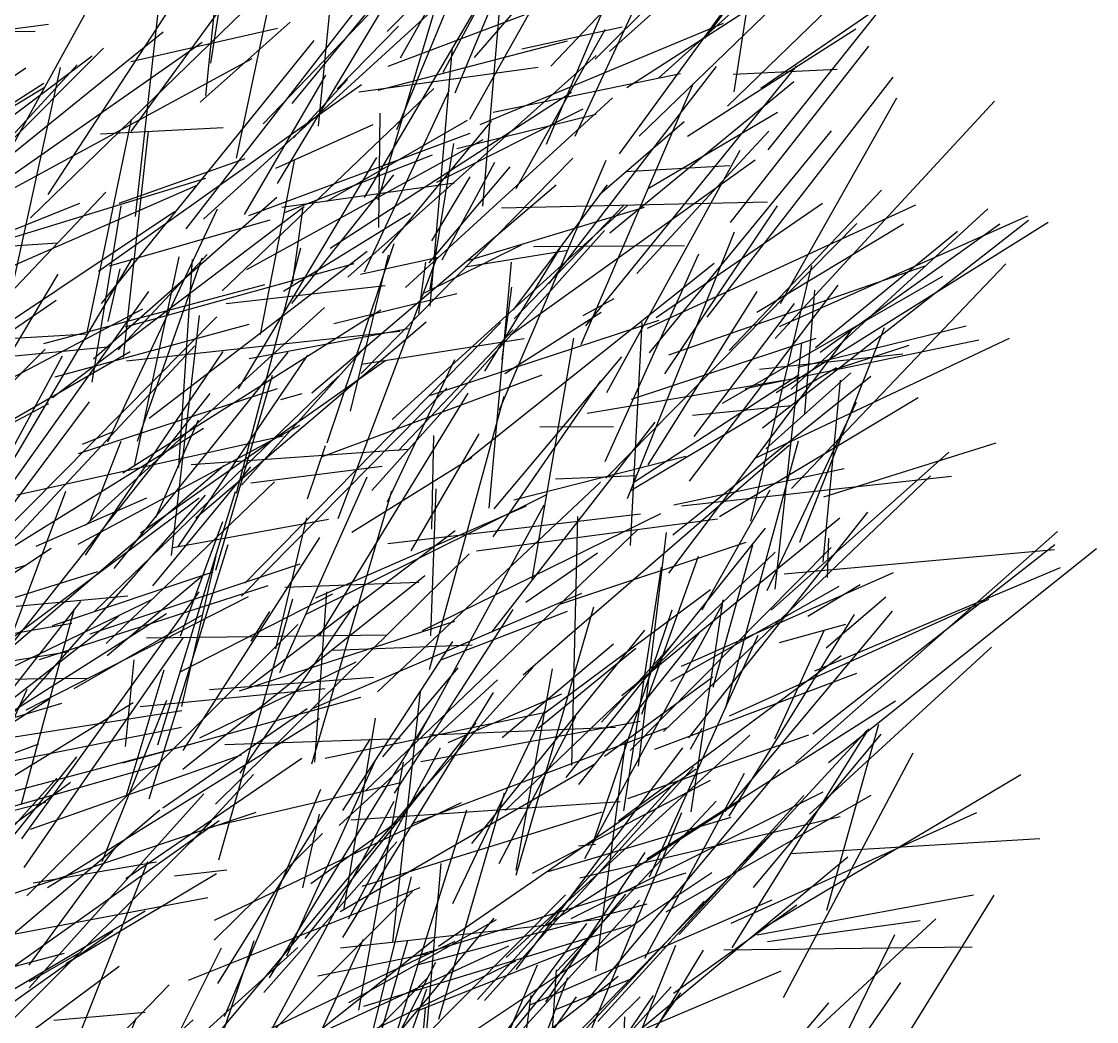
# Model space of a CAD drawing. Header units: metres. Extents: x 0 to 1019, y 0 to 619.
# Drawn here: x 940.7 to 1019.3, y 225.2 to 298.4 of the extents above; entities that cross this region are included whole.
import ezdxf

# ---------------------------------------------------------------- set-up
doc = ezdxf.new("R2010")
doc.units = ezdxf.units.M

msp = doc.modelspace()

# ---------------------------------------------------------------- linework, layer by layer
at = {"color": 87}
for p, q in [((967.418, 297.653), (986.777, 317.19)), ((936.92, 286.66), (946.688, 296.419)), ((963.012, 285.236), (973.284, 291.156)), ((975.758, 284.75), (995.219, 285.186))]:
    msp.add_line(p, q, dxfattribs=at)
at = {"color": 161}
for p, q in [((968.374, 295.731), (979.262, 315.098)), ((965.348, 293.246), (978.447, 295.04)), ((959.268, 287.659), (966.393, 290.838)), ((991.691, 262.171), (1006.224, 270.879))]:
    msp.add_line(p, q, dxfattribs=at)
at = {"color": 126}
for p, q in [((973.799, 295.746), (990.741, 315.449)), ((946.992, 267.631), (955.008, 284.683)), ((947.75, 274.37), (954.261, 281.331)), ((959.28, 252.503), (961.532, 262.08)), ((964.636, 217.587), (969.182, 235.816))]:
    msp.add_line(p, q, dxfattribs=at)
at = {"color": 80}
for p, q in [((979.38, 295.106), (997.93, 314.713)), ((986.59, 274.147), (999.896, 290.381)), ((924.568, 265.143), (943.211, 277.999))]:
    msp.add_line(p, q, dxfattribs=at)
at = {"color": 214}
for p, q in [((990.652, 297.157), (1002.26, 312.88)), ((997.42, 273.097), (1009.73, 276.127)), ((994.306, 266.454), (1012.891, 275.218))]:
    msp.add_line(p, q, dxfattribs=at)
at = {"color": 48}
for p, q in [((960.462, 292.387), (976.847, 312.295)), ((992.692, 294.522), (1000.295, 294.9)), ((973.31, 280.912), (986.221, 284.803)), ((944.818, 260.147), (961.03, 268.86)), ((946.975, 214.024), (955.298, 230.626))]:
    msp.add_line(p, q, dxfattribs=at)
at = {"color": 100}
msp.add_line((982.615, 295.628), (999.073, 312.069), dxfattribs=at)
at = {"color": 155}
msp.add_line((972.389, 293.163), (978.98, 309.025), dxfattribs=at)
at = {"color": 160}
msp.add_line((992.279, 292.196), (1009.446, 308.824), dxfattribs=at)
at = {"color": 190}
for p, q in [((973.449, 291.235), (983.288, 308.78)), ((996.151, 277.747), (1004.669, 292.803)), ((976.701, 276.623), (984.723, 284.965)), ((937.459, 243.791), (952.381, 246.761)), ((956.785, 214.614), (970.304, 228.395))]:
    msp.add_line(p, q, dxfattribs=at)
at = {"color": 97}
for p, q in [((956.409, 288.375), (960.492, 307.803)), ((976.831, 286.165), (983.353, 297.805)), ((991.912, 270.471), (1008.014, 279.758)), ((969.17, 259.668), (974.138, 268.23)), ((942.006, 251.729), (958.705, 257.119))]:
    msp.add_line(p, q, dxfattribs=at)
at = {"color": 104}
for p, q in [((971.496, 294.685), (978.549, 307.714)), ((957.163, 280.254), (974.416, 289.754))]:
    msp.add_line(p, q, dxfattribs=at)
at = {"color": 245}
for p, q in [((987.236, 294.233), (1002.044, 307.573)), ((946.526, 277.752), (962.066, 296.989)), ((987.059, 276.729), (999.216, 285.095)), ((977.54, 255.906), (982.772, 259.514)), ((956.611, 249.431), (972.354, 254.516))]:
    msp.add_line(p, q, dxfattribs=at)
at = {"color": 231}
msp.add_line((958.357, 290.908), (973.429, 306.587), dxfattribs=at)
at = {"color": 187}
for p, q in [((954.153, 292.974), (955.39, 304.987)), ((945.711, 261.865), (947.979, 267.688)), ((980.85, 232.776), (999.273, 242.045))]:
    msp.add_line(p, q, dxfattribs=at)
at = {"color": 206}
msp.add_line((959.406, 286.538), (970.556, 305.093), dxfattribs=at)
at = {"color": 143}
for p, q in [((965.763, 285.513), (977.306, 305.111)), ((969.703, 229.401), (986.413, 233.853))]:
    msp.add_line(p, q, dxfattribs=at)
at = {"color": 70}
msp.add_line((995.248, 288.989), (1008.415, 305.538), dxfattribs=at)
at = {"color": 78}
msp.add_line((983.667, 296.186), (992.718, 304.354), dxfattribs=at)
at = {"color": 243}
msp.add_line((962.385, 290.735), (963.706, 303.911), dxfattribs=at)
at = {"color": 215}
for p, q in [((968.104, 290.493), (973.596, 303.735)), ((969.99, 253.848), (987.422, 262.392)), ((972.212, 233.874), (978.916, 247.933))]:
    msp.add_line(p, q, dxfattribs=at)
at = {"color": 60}
msp.add_line((984.401, 288.706), (995.273, 303.665), dxfattribs=at)
at = {"color": 98}
for p, q in [((939.055, 287.567), (947.607, 303.082)), ((997.62, 217.525), (1004.516, 231.608))]:
    msp.add_line(p, q, dxfattribs=at)
at = {"color": 20}
for p, q in [((948.689, 290.342), (957.871, 302.923)), ((974.544, 272.814), (980.045, 281.8))]:
    msp.add_line(p, q, dxfattribs=at)
at = {"color": 17}
for p, q in [((949.024, 284.115), (951.081, 302.794)), ((938.493, 260.136), (954.965, 276.791)), ((970.514, 250.991), (975.951, 270.967)), ((969.616, 245.963), (978.877, 263.03))]:
    msp.add_line(p, q, dxfattribs=at)
at = {"color": 43}
for p, q in [((952.717, 283.216), (968.077, 303.016)), ((961.947, 248.126), (981.629, 256.557)), ((948.328, 241.697), (951.12, 250.962)), ((969.867, 244.248), (985.894, 247.212))]:
    msp.add_line(p, q, dxfattribs=at)
at = {"color": 254}
for p, q in [((954.518, 295.343), (955.611, 302.179)), ((982.673, 228.952), (984.844, 245.804)), ((941.239, 227.712), (954.001, 241.887))]:
    msp.add_line(p, q, dxfattribs=at)
at = {"color": 21}
for p, q in [((966.761, 285.341), (971.762, 302.203)), ((941.336, 284.014), (956.861, 299.08)), ((964.574, 232.752), (971.302, 245.265)), ((935.661, 221.012), (954.571, 239.885))]:
    msp.add_line(p, q, dxfattribs=at)
at = {"color": 139}
for p, q in [((979.048, 289.401), (984.392, 302.024)), ((981.16, 290.002), (986.829, 302.229)), ((971.877, 245.648), (980.166, 249.199)), ((977.909, 226.487), (995.549, 234.133))]:
    msp.add_line(p, q, dxfattribs=at)
at = {"color": 189}
msp.add_line((985.836, 290.002), (998.61, 302.357), dxfattribs=at)
at = {"color": 228}
msp.add_line((994.721, 293.499), (1006.89, 301.871), dxfattribs=at)
at = {"color": 52}
for p, q in [((967.492, 295.105), (983.421, 301.147)), ((965.456, 279.889), (971.157, 281.143)), ((981.868, 237.159), (991.91, 255.759))]:
    msp.add_line(p, q, dxfattribs=at)
at = {"color": 175}
for p, q in [((984.936, 293.552), (996.516, 301.016)), ((975.602, 236.794), (981.204, 247.545))]:
    msp.add_line(p, q, dxfattribs=at)
at = {"color": 62}
for p, q in [((992.761, 293.245), (994.072, 301.617)), ((926.589, 274.427), (945.515, 275.54)), ((986.576, 235.812), (994.515, 253.493))]:
    msp.add_line(p, q, dxfattribs=at)
at = {"color": 66}
for p, q in [((942.626, 285.731), (951.971, 300.003)), ((980.492, 243.076), (995.072, 261.332))]:
    msp.add_line(p, q, dxfattribs=at)
at = {"color": 137}
for p, q in [((953.989, 283.921), (971.429, 299.853)), ((961.247, 235.007), (962.463, 240.4)), ((941.241, 229.369), (947.523, 237.953)), ((968.244, 222.235), (980.446, 234.497))]:
    msp.add_line(p, q, dxfattribs=at)
at = {"color": 56}
for p, q in [((974.402, 284.88), (975.617, 299.126)), ((992.405, 274.315), (1003.55, 286.044)), ((970.598, 253.446), (970.987, 264.195)), ((936.227, 230.894), (954.292, 234.321))]:
    msp.add_line(p, q, dxfattribs=at)
at = {"color": 71}
for p, q in [((938.463, 297.639), (942.654, 298.175)), ((989.356, 289.995), (1001.673, 297.848)), ((967.443, 263.247), (972.346, 273.664)), ((955.509, 225.599), (962.564, 242.228))]:
    msp.add_line(p, q, dxfattribs=at)
at = {"color": 112}
for p, q in [((948.681, 295.462), (959.392, 297.899)), ((929.297, 285.691), (942.408, 293.597)), ((984.965, 263.487), (992.796, 282.993))]:
    msp.add_line(p, q, dxfattribs=at)
at = {"color": 10}
for p, q in [((953.731, 292.475), (960.316, 298.339)), ((923.792, 297.493), (941.675, 297.671)), ((963.035, 267.571), (967.931, 282.133)), ((945.135, 267.47), (947.276, 268.345)), ((933.432, 230.521), (944.728, 244.605))]:
    msp.add_line(p, q, dxfattribs=at)
at = {"color": 233}
for p, q in [((963.767, 293.45), (968.248, 298.034)), ((952.305, 253.43), (955.391, 261.814)), ((980.095, 255.794), (993.648, 260.287)), ((981.388, 238.078), (982.648, 238.208))]:
    msp.add_line(p, q, dxfattribs=at)
at = {"color": 95}
for p, q in [((974.199, 290.846), (991.984, 298.267)), ((963.824, 262.019), (971.029, 281.106)), ((996.966, 264.228), (1012.639, 280.647)), ((939.102, 271.849), (949.553, 277.372)), ((963.9, 239.578), (975.473, 250.236)), ((961.414, 231.318), (973.925, 247.096)), ((954.785, 232.64), (972.832, 241.256))]:
    msp.add_line(p, q, dxfattribs=at)
at = {"color": 140}
for p, q in [((977.257, 296.383), (984.577, 297.99)), ((974.529, 226.786), (989.788, 243.846)), ((951.865, 235.906), (955.684, 236.338))]:
    msp.add_line(p, q, dxfattribs=at)
at = {"color": 107}
for p, q in [((931.606, 281.901), (951.046, 297.634)), ((984.836, 287.419), (992.454, 287.846))]:
    msp.add_line(p, q, dxfattribs=at)
at = {"color": 207}
for p, q in [((937.833, 285.62), (953.89, 296.87)), ((946.319, 280.121), (965.536, 293.764)), ((947.83, 285.089), (957.025, 288.36)), ((985.234, 264.104), (1000.245, 273.064)), ((959.646, 270.742), (961.2, 271.182))]:
    msp.add_line(p, q, dxfattribs=at)
at = {"color": 194}
for p, q in [((966.741, 293.367), (980.599, 296.973)), ((944.544, 249.594), (953.864, 254.962)), ((980.666, 220.64), (988.941, 240.535))]:
    msp.add_line(p, q, dxfattribs=at)
at = {"color": 72}
for p, q in [((970.554, 277.561), (972.178, 296.483)), ((978.26, 221.214), (996.591, 240.118))]:
    msp.add_line(p, q, dxfattribs=at)
at = {"color": 22}
for p, q in [((992.495, 283.682), (1002.622, 296.582)), ((931.704, 264.474), (948.622, 274.244))]:
    msp.add_line(p, q, dxfattribs=at)
at = {"color": 222}
for p, q in [((934.209, 287.09), (945.841, 295.871)), ((961.586, 263.478), (962.892, 267.376)), ((927.486, 243.643), (943.624, 248.535)), ((952.771, 216.929), (970.88, 231.254))]:
    msp.add_line(p, q, dxfattribs=at)
at = {"color": 76}
for p, q in [((940.202, 286.241), (957.554, 295.677)), ((963.236, 281.804), (980.892, 293.209))]:
    msp.add_line(p, q, dxfattribs=at)
at = {"color": 115}
msp.add_line((964.534, 279.672), (982.678, 295.9), dxfattribs=at)
at = {"color": 131}
for p, q in [((925.518, 284.603), (941.009, 294.984)), ((985.659, 279.952), (995.304, 290.355)), ((926.661, 277.798), (944.944, 285.086)), ((975.236, 262.74), (984.569, 273.861))]:
    msp.add_line(p, q, dxfattribs=at)
at = {"color": 219}
for p, q in [((937.762, 287.586), (944.743, 295.218)), ((996.077, 252.953), (1000.937, 254.301))]:
    msp.add_line(p, q, dxfattribs=at)
at = {"color": 129}
for p, q in [((939.308, 275.729), (943.526, 295.013)), ((994.835, 268.669), (1014.277, 283.856)), ((970.515, 271.026), (987.282, 276.526)), ((992.156, 248.201), (997.463, 267.713))]:
    msp.add_line(p, q, dxfattribs=at)
at = {"color": 85}
for p, q in [((979.24, 279.222), (991.482, 295.096)), ((959.843, 278.663), (969.106, 284.393)), ((979.705, 264.941), (985.662, 265.171)), ((992.112, 240.608), (1004.336, 255.247))]:
    msp.add_line(p, q, dxfattribs=at)
at = {"color": 216}
for p, q in [((981.931, 276.111), (997.329, 295.12)), ((926.606, 229.777), (944.275, 242.734)), ((954.83, 220.337), (969.265, 234.737))]:
    msp.add_line(p, q, dxfattribs=at)
at = {"color": 120}
for p, q in [((928.802, 285.21), (942.317, 293.866)), ((959.862, 284.397), (970.717, 288.62)), ((969.329, 239.736), (987.815, 246.721)), ((937.335, 225.971), (949.723, 233.323))]:
    msp.add_line(p, q, dxfattribs=at)
at = {"color": 96}
for p, q in [((956.994, 284.261), (962.921, 294.449)), ((940.713, 238.608), (953.66, 256.663)), ((978.84, 247.741), (991.044, 256.847))]:
    msp.add_line(p, q, dxfattribs=at)
at = {"color": 23}
msp.add_line((960.568, 289.866), (964.506, 294.146), dxfattribs=at)
at = {"color": 30}
for p, q in [((975.147, 291.742), (988.843, 294.577)), ((935.015, 219.776), (947.814, 229.289))]:
    msp.add_line(p, q, dxfattribs=at)
at = {"color": 192}
for p, q in [((981.596, 274.766), (989.809, 293.881)), ((939.197, 265.587), (943.686, 273.935))]:
    msp.add_line(p, q, dxfattribs=at)
at = {"color": 167}
for p, q in [((983.677, 282.923), (997.142, 293.982)), ((983.082, 247.138), (988.51, 253.107)), ((965.58, 235.15), (983.125, 240.569))]:
    msp.add_line(p, q, dxfattribs=at)
at = {"color": 77}
for p, q in [((990.79, 276.746), (1004.382, 294.303)), ((998.164, 254.876), (1001.973, 257.212)), ((952.29, 250.825), (963.44, 256.508))]:
    msp.add_line(p, q, dxfattribs=at)
at = {"color": 244}
msp.add_line((955.35, 278.685), (970.812, 293.487), dxfattribs=at)
at = {"color": 81}
for p, q in [((965.753, 280.076), (971.941, 293.338)), ((975.049, 253.717), (986.988, 269.066)), ((979.794, 226.148), (985.128, 228.302))]:
    msp.add_line(p, q, dxfattribs=at)
at = {"color": 34}
for p, q in [((968.759, 278.934), (983.871, 292.809)), ((980.907, 243.959), (981.345, 262.165)), ((996.376, 226.999), (1005.855, 244.901)), ((979.104, 213.594), (988.875, 227.335))]:
    msp.add_line(p, q, dxfattribs=at)
at = {"color": 84}
for p, q in [((995.775, 275.195), (1011.811, 292.565)), ((929.17, 263.313), (942.692, 270.432)), ((971.409, 251.707), (980.599, 255.251))]:
    msp.add_line(p, q, dxfattribs=at)
at = {"color": 63}
for p, q in [((966.79, 283.311), (966.905, 291.678)), ((936.106, 278.786), (953.581, 286.438)), ((936.446, 212.421), (951.468, 227.926))]:
    msp.add_line(p, q, dxfattribs=at)
at = {"color": 45}
for p, q in [((971.048, 286.626), (981.728, 292.004)), ((957.326, 273.739), (968.972, 275.921)), ((930.477, 272.965), (946.958, 274.587)), ((989.727, 269.592), (996.932, 270.288))]:
    msp.add_line(p, q, dxfattribs=at)
at = {"color": 232}
msp.add_line((972.508, 289.089), (982.69, 291.604), dxfattribs=at)
at = {"color": 237}
for p, q in [((986.49, 286.166), (995.932, 291.743)), ((965.849, 242.131), (985.767, 261.241)), ((932.384, 230.224), (941.108, 249.539)), ((969.433, 215.849), (984.849, 234.543))]:
    msp.add_line(p, q, dxfattribs=at)
at = {"color": 229}
for p, q in [((945.476, 275.635), (948.726, 291.204)), ((985.196, 260.046), (986.039, 276.37))]:
    msp.add_line(p, q, dxfattribs=at)
at = {"color": 159}
for p, q in [((967.069, 281.432), (975.042, 291.097)), ((984.699, 240.653), (987.449, 258.47)), ((932.507, 243.187), (951.293, 255.071))]:
    msp.add_line(p, q, dxfattribs=at)
at = {"color": 54}
msp.add_line((982.943, 285.744), (989.119, 291.071), dxfattribs=at)
at = {"color": 124}
for p, q in [((946.46, 290.173), (955.426, 290.639)), ((984.553, 249.082), (1000.485, 262.07)), ((999.6, 257.719), (999.68, 260.6)), ((971.82, 223.266), (991.145, 236.149))]:
    msp.add_line(p, q, dxfattribs=at)
at = {"color": 74}
msp.add_line((948.143, 273.819), (949.954, 290.359), dxfattribs=at)
at = {"color": 221}
for p, q in [((957.311, 284.182), (973.479, 290.215)), ((997.561, 260.308), (1003.77, 275.99)), ((969.675, 226.044), (981.952, 230.915)), ((968.638, 208.451), (970.206, 226.179))]:
    msp.add_line(p, q, dxfattribs=at)
at = {"color": 113}
for p, q in [((970.557, 278.811), (972.273, 289.461)), ((936.463, 244.085), (943.92, 264.018)), ((976.039, 240.67), (995.765, 259.558)), ((942.957, 254.202), (954.699, 258.136)), ((995.736, 245.909), (999.347, 253.845)), ((964.166, 240.671), (972.22, 253.042)), ((931.212, 237.749), (948.838, 248.561))]:
    msp.add_line(p, q, dxfattribs=at)
at = {"color": 246}
for p, q in [((956.54, 271.503), (966.645, 288.424)), ((945.711, 253.583), (961.044, 258.706)), ((963.443, 252.389), (973.624, 252.801)), ((986.964, 245.155), (1001.745, 250.722))]:
    msp.add_line(p, q, dxfattribs=at)
at = {"color": 217}
msp.add_line((965.51, 272.642), (980.986, 288.377), dxfattribs=at)
at = {"color": 253}
for p, q in [((983.458, 271.252), (993.201, 288.978)), ((950.016, 269.377), (965.951, 281.576)), ((940.69, 241.167), (944.553, 255.437)), ((954.771, 231.195), (962.693, 239.002))]:
    msp.add_line(p, q, dxfattribs=at)
at = {"color": 110}
for p, q in [((958.163, 275.499), (960.641, 288.194)), ((971.44, 280.961), (975.29, 288.1)), ((986.434, 275.951), (1006.059, 284.979)), ((970.14, 278.536), (977.234, 282.053)), ((946.865, 252.876), (959.171, 264.702)), ((959.982, 221.533), (976.825, 229.686))]:
    msp.add_line(p, q, dxfattribs=at)
at = {"color": 158}
for p, q in [((970.468, 280.74), (976.408, 287.757)), ((959.713, 284.812), (972.34, 286.579))]:
    msp.add_line(p, q, dxfattribs=at)
at = {"color": 199}
for p, q in [((975.616, 269.98), (983.41, 288.233)), ((939.711, 260.036), (953.34, 274.666)), ((986.012, 247.723), (990.156, 259.283)), ((998.266, 240.415), (1011.568, 252.624))]:
    msp.add_line(p, q, dxfattribs=at)
at = {"color": 149}
for p, q in [((976.39, 275.438), (994.296, 288.271)), ((941.071, 234.431), (960.87, 254.274))]:
    msp.add_line(p, q, dxfattribs=at)
at = {"color": 211}
for p, q in [((935.686, 281.248), (954.164, 286.915)), ((926.65, 281.101), (943.321, 282.186))]:
    msp.add_line(p, q, dxfattribs=at)
at = {"color": 226}
for p, q in [((960.435, 277.757), (967.899, 287.154)), ((987.705, 272.608), (995.941, 284.909)), ((952.102, 259.937), (961.6, 273.972)), ((991.241, 249.69), (994.134, 260.115))]:
    msp.add_line(p, q, dxfattribs=at)
at = {"color": 86}
for p, q in [((970.669, 282.333), (973.481, 287.014)), ((960.498, 279.193), (961.271, 284.809)), ((983.347, 266.192), (990.197, 281.385)), ((948.353, 273.559), (968.34, 275.72)), ((995.76, 256.85), (997.729, 274.874)), ((940.331, 263.75), (959.803, 268.08)), ((949.818, 253.297), (967.403, 253.519))]:
    msp.add_line(p, q, dxfattribs=at)
at = {"color": 14}
for p, q in [((961.906, 271.228), (979.758, 286.439)), ((973.949, 259.675), (991.553, 262.003)), ((982.519, 238.455), (988.249, 255.343)), ((940.879, 236.513), (952.506, 253.3)), ((935.31, 223.282), (947.358, 231.835))]:
    msp.add_line(p, q, dxfattribs=at)
at = {"color": 195}
for p, q in [((976.653, 277.294), (983.522, 286.44)), ((982.018, 269.73), (996.537, 272.165))]:
    msp.add_line(p, q, dxfattribs=at)
at = {"color": 213}
for p, q in [((937.062, 275.574), (946.856, 285.905)), ((942.952, 270.88), (961.338, 284.843)), ((967.763, 269.262), (985.002, 284.944)), ((948.089, 265.37), (966.94, 277.291))]:
    msp.add_line(p, q, dxfattribs=at)
at = {"color": 59}
for p, q in [((945.939, 273.716), (959.335, 285.53)), ((999.549, 233.395), (1003.339, 246.983))]:
    msp.add_line(p, q, dxfattribs=at)
at = {"color": 176}
for p, q in [((933.388, 272.147), (951.875, 284.472)), ((942.326, 274.835), (958.48, 279.15)), ((950.282, 257.108), (957.443, 265.816)), ((989.59, 245.159), (990.422, 246.687)), ((988.335, 227.307), (997.359, 233.775))]:
    msp.add_line(p, q, dxfattribs=at)
at = {"color": 58}
msp.add_line((945.859, 272.01), (947.977, 284.908), dxfattribs=at)
at = {"color": 11}
msp.add_line((996.926, 271.499), (1011.312, 284.684), dxfattribs=at)
at = {"color": 184}
msp.add_line((947.112, 280.511), (958.857, 283.881), dxfattribs=at)
at = {"color": 31}
for p, q in [((995.844, 271.256), (1015.731, 283.704)), ((967.104, 244.591), (972.602, 251.103))]:
    msp.add_line(p, q, dxfattribs=at)
at = {"color": 25}
for p, q in [((996.096, 276.084), (1014.227, 284.165)), ((974.567, 222.439), (981.996, 232.406))]:
    msp.add_line(p, q, dxfattribs=at)
at = {"color": 73}
msp.add_line((966.294, 264.066), (983.298, 283.086), dxfattribs=at)
at = {"color": 169}
for p, q in [((983.387, 264.988), (1001.741, 283.607)), ((976.666, 263.396), (989.246, 266.601))]:
    msp.add_line(p, q, dxfattribs=at)
at = {"color": 210}
for p, q in [((994.437, 277.122), (1005.149, 283.593)), ((955.634, 277.753), (967.263, 279.073)), ((937.793, 245.23), (954.139, 263.725)), ((953.711, 245.991), (965.146, 251.554)), ((970.514, 246.197), (984.109, 246.775))]:
    msp.add_line(p, q, dxfattribs=at)
at = {"color": 163}
for p, q in [((998.706, 274.534), (1009.087, 283.038)), ((948.972, 265.973), (952.196, 281.173))]:
    msp.add_line(p, q, dxfattribs=at)
at = {"color": 200}
for p, q in [((999.065, 274.186), (1012.19, 283.575)), ((975.825, 273.654), (976.524, 278.947)), ((937.452, 241.391), (953.328, 245.599))]:
    msp.add_line(p, q, dxfattribs=at)
at = {"color": 188}
msp.add_line((956.399, 263.891), (961.098, 281.83), dxfattribs=at)
at = {"color": 40}
for p, q in [((973.122, 280.437), (980.607, 281.648)), ((949.158, 267.68), (953.876, 281.103)), ((998.666, 250.899), (1016.615, 258.445))]:
    msp.add_line(p, q, dxfattribs=at)
at = {"color": 89}
for p, q in [((978.102, 281.913), (989.147, 282.003)), ((964.721, 269.886), (967.518, 281.279)), ((975.823, 246.014), (983.95, 252.858)), ((994.615, 231.91), (1013.733, 243.297)), ((993.518, 219.767), (1007.504, 232.755))]:
    msp.add_line(p, q, dxfattribs=at)
at = {"color": 49}
for p, q in [((939.164, 264.753), (948.806, 281.069)), ((937.024, 258.088), (953.986, 268.643))]:
    msp.add_line(p, q, dxfattribs=at)
at = {"color": 235}
for p, q in [((948.282, 276.051), (965.007, 280.69)), ((959.769, 218.428), (965.69, 231.259))]:
    msp.add_line(p, q, dxfattribs=at)
at = {"color": 1}
for p, q in [((952.176, 265.77), (953.186, 280.962)), ((987.618, 246.456), (1007.13, 265.15)), ((941.763, 260.016), (949.839, 263.536)), ((941.014, 248.04), (957.281, 256.329))]:
    msp.add_line(p, q, dxfattribs=at)
at = {"color": 103}
for p, q in [((969.734, 277.022), (970.247, 280.773)), ((954.998, 224.303), (970.131, 242.411))]:
    msp.add_line(p, q, dxfattribs=at)
at = {"color": 156}
for p, q in [((973.05, 266.146), (991.313, 280.711)), ((938.442, 234.058), (957.833, 240.548))]:
    msp.add_line(p, q, dxfattribs=at)
at = {"color": 182}
msp.add_line((974.865, 262.78), (976.502, 280.782), dxfattribs=at)
at = {"color": 177}
for p, q in [((987.99, 273.99), (1006.724, 280.503)), ((993.576, 271.533), (1010.662, 275.099)), ((946.055, 255.244), (963.83, 272.409))]:
    msp.add_line(p, q, dxfattribs=at)
at = {"color": 180}
for p, q in [((993.989, 261.833), (998.451, 280.542)), ((934.835, 254.593), (946.262, 258.144)), ((971.205, 217.972), (985.859, 234.114))]:
    msp.add_line(p, q, dxfattribs=at)
at = {"color": 255}
for p, q in [((933.577, 263.623), (943.373, 279.906)), ((941.331, 239.318), (956.759, 244.735)), ((996.193, 215.374), (1004.952, 228.09)), ((984.408, 213.974), (984.776, 225.589))]:
    msp.add_line(p, q, dxfattribs=at)
at = {"color": 201}
msp.add_line((947.015, 276.428), (947.885, 280.296), dxfattribs=at)
at = {"color": 109}
for p, q in [((989.504, 264.763), (1000.381, 279.091)), ((965.544, 273.311), (977.418, 275.192)), ((979.833, 228.935), (991.46, 241.355)), ((970.099, 222.201), (971.365, 236.799))]:
    msp.add_line(p, q, dxfattribs=at)
at = {"color": 90}
msp.add_line((936.17, 259.25), (950.002, 278.639), dxfattribs=at)
at = {"color": 5}
for p, q in [((963.513, 276.281), (972.49, 278.486)), ((974.974, 209.752), (986.884, 227.146))]:
    msp.add_line(p, q, dxfattribs=at)
at = {"color": 191}
for p, q in [((986.483, 265.961), (994.449, 278.624)), ((945.35, 259.344), (955.425, 274.235)), ((970.279, 217.623), (984.287, 228.551))]:
    msp.add_line(p, q, dxfattribs=at)
at = {"color": 116}
for p, q in [((997.934, 269.709), (998.66, 278.729)), ((983.29, 244.656), (991.218, 250.45))]:
    msp.add_line(p, q, dxfattribs=at)
at = {"color": 94}
for p, q in [((945.326, 261.523), (962.818, 277.457)), ((968.21, 266.99), (976.621, 275.839)), ((995.174, 256.761), (1001.711, 270.547)), ((948.277, 245.352), (948.908, 251.694)), ((951.002, 240.874), (961.562, 248.142))]:
    msp.add_line(p, q, dxfattribs=at)
at = {"color": 127}
for p, q in [((981.729, 276.879), (984.013, 278.132)), ((950.503, 262.092), (953.617, 269.252)), ((988.763, 231.603), (1002.465, 246.533))]:
    msp.add_line(p, q, dxfattribs=at)
at = {"color": 247}
for p, q in [((989.857, 268.032), (997.187, 277.745)), ((982.798, 225.244), (997.866, 241.762))]:
    msp.add_line(p, q, dxfattribs=at)
at = {"color": 38}
for p, q in [((951.635, 259.313), (953.686, 276.879)), ((964.815, 261.021), (973.586, 266.488)), ((942.585, 235.048), (962.468, 247.401)), ((971.15, 230.745), (989.984, 243.732)), ((996.91, 237.524), (1015.107, 238.635))]:
    msp.add_line(p, q, dxfattribs=at)
at = {"color": 9}
for p, q in [((976.014, 272.638), (983.039, 277.123)), ((939.42, 240.788), (950.738, 244.006))]:
    msp.add_line(p, q, dxfattribs=at)
at = {"color": 230}
for p, q in [((943.135, 272.387), (957.335, 276.252)), ((978.333, 222.542), (980.613, 228.448))]:
    msp.add_line(p, q, dxfattribs=at)
at = {"color": 37}
for p, q in [((953.422, 262.089), (970.255, 276.409)), ((997.259, 244.169), (1016.407, 261.081))]:
    msp.add_line(p, q, dxfattribs=at)
at = {"color": 185}
msp.add_line((956.997, 257.3), (975.719, 276.357), dxfattribs=at)
at = {"color": 242}
for p, q in [((988, 258.037), (1001.391, 275.865)), ((926.207, 249.349), (944.138, 252.308))]:
    msp.add_line(p, q, dxfattribs=at)
at = {"color": 119}
for p, q in [((978.002, 257.6), (981.05, 275.222)), ((984.997, 241.553), (998.24, 246.214))]:
    msp.add_line(p, q, dxfattribs=at)
at = {"color": 250}
for p, q in [((985.256, 270.752), (998.761, 275.218)), ((953.094, 238.347), (957.65, 243.314))]:
    msp.add_line(p, q, dxfattribs=at)
at = {"color": 122}
for p, q in [((930.304, 262.256), (942.407, 274.411)), ((999.661, 244.173), (1019.254, 259.828))]:
    msp.add_line(p, q, dxfattribs=at)
at = {"color": 225}
for p, q in [((956.755, 264.468), (965.87, 274.66)), ((950.007, 241.515), (955.788, 260.128)), ((962.346, 228.588), (970.509, 230.237))]:
    msp.add_line(p, q, dxfattribs=at)
at = {"color": 16}
for p, q in [((999.778, 272.819), (1005.567, 274.709)), ((962.493, 253.473), (973.32, 271.205))]:
    msp.add_line(p, q, dxfattribs=at)
at = {"color": 33}
for p, q in [((947.454, 258.373), (960.184, 274.197)), ((976.826, 235.953), (982.519, 255.58)), ((958.809, 228.433), (970.556, 247.632))]:
    msp.add_line(p, q, dxfattribs=at)
at = {"color": 36}
for p, q in [((949.391, 260.973), (967.3, 273.614)), ((978.569, 268.744), (983.956, 268.765)), ((932.46, 242.022), (941.95, 245.558))]:
    msp.add_line(p, q, dxfattribs=at)
at = {"color": 128}
for p, q in [((994.621, 272.95), (1005.09, 274.073)), ((952.51, 245.057), (962.481, 260.645)), ((962.124, 244.22), (962.995, 256.676))]:
    msp.add_line(p, q, dxfattribs=at)
at = {"color": 136}
msp.add_line((995.08, 267.114), (1001.303, 272.688), dxfattribs=at)
at = {"color": 88}
for p, q in [((954.876, 258.241), (959.022, 272.521)), ((987.792, 233.264), (1002.794, 241.801))]:
    msp.add_line(p, q, dxfattribs=at)
at = {"color": 150}
for p, q in [((962.604, 266.533), (978.743, 272.543)), ((966.692, 249.356), (983.002, 264.685))]:
    msp.add_line(p, q, dxfattribs=at)
at = {"color": 198}
for p, q in [((975.151, 260.688), (983.032, 272.105)), ((936.283, 226.559), (955.127, 239.948))]:
    msp.add_line(p, q, dxfattribs=at)
at = {"color": 135}
for p, q in [((985.375, 264.631), (997.514, 272.56)), ((999.322, 263.616), (1011.926, 267.552))]:
    msp.add_line(p, q, dxfattribs=at)
at = {"color": 3}
msp.add_line((988.283, 260.823), (1002.753, 272.429), dxfattribs=at)
at = {"color": 65}
msp.add_line((999.269, 258.838), (1000.537, 272.157), dxfattribs=at)
at = {"color": 102}
for p, q in [((939.876, 252.708), (954.469, 271.181)), ((952.883, 228.256), (969.822, 235.044))]:
    msp.add_line(p, q, dxfattribs=at)
at = {"color": 69}
msp.add_line((944.844, 266.777), (959.401, 271.54), dxfattribs=at)
at = {"color": 75}
msp.add_line((956.756, 256.345), (971.771, 271.553), dxfattribs=at)
at = {"color": 157}
msp.add_line((936.705, 258.567), (945.647, 270.556), dxfattribs=at)
at = {"color": 39}
for p, q in [((970.684, 261.253), (970.818, 268.108)), ((988.36, 263.039), (1000.803, 265.676)), ((999.484, 252.566), (1003.859, 256.29)), ((960.07, 230.032), (966.548, 244.362))]:
    msp.add_line(p, q, dxfattribs=at)
at = {"color": 202}
for p, q in [((977.34, 250.591), (996.808, 267.418)), ((956.665, 243.406), (964.999, 255.631))]:
    msp.add_line(p, q, dxfattribs=at)
at = {"color": 240}
for p, q in [((953.073, 265.986), (968.949, 267.1)), ((961.439, 255), (979.032, 263.751))]:
    msp.add_line(p, q, dxfattribs=at)
at = {"color": 125}
msp.add_line((995.468, 255.326), (1008.453, 266.872), dxfattribs=at)
at = {"color": 83}
msp.add_line((937.977, 250.927), (955.467, 265.9), dxfattribs=at)
at = {"color": 224}
for p, q in [((957.456, 264.641), (967.043, 265.854)), ((959.56, 250.762), (965.938, 265.083))]:
    msp.add_line(p, q, dxfattribs=at)
at = {"color": 18}
for p, q in [((988.922, 262.961), (1008.645, 265.125)), ((940.286, 255.616), (948.461, 256.375))]:
    msp.add_line(p, q, dxfattribs=at)
at = {"color": 248}
for p, q in [((950.64, 245.486), (956.315, 264.011)), ((985.776, 243.927), (987.824, 261.004)), ((996.436, 257.992), (1016.178, 259.753))]:
    msp.add_line(p, q, dxfattribs=at)
at = {"color": 7}
for p, q in [((961.892, 244.086), (967.748, 264.049)), ((932.79, 244.885), (952.408, 247.991)), ((962.882, 244.496), (978.772, 247.81))]:
    msp.add_line(p, q, dxfattribs=at)
at = {"color": 4}
for p, q in [((990.432, 255.344), (995.394, 264.137)), ((965.697, 226.372), (985.244, 232.299))]:
    msp.add_line(p, q, dxfattribs=at)
at = {"color": 57}
for p, q in [((934.048, 248.842), (953.677, 263.542)), ((976.113, 229.919), (993.921, 246.184)), ((931.919, 230.434), (943.273, 243.035))]:
    msp.add_line(p, q, dxfattribs=at)
at = {"color": 55}
for p, q in [((962.186, 256.225), (977.584, 262.957)), ((951.777, 259.908), (963.13, 261.983)), ((995.217, 231.09), (1006.374, 232.624))]:
    msp.add_line(p, q, dxfattribs=at)
at = {"color": 238}
msp.add_line((989.449, 245.987), (1002.53, 262.502), dxfattribs=at)
at = {"color": 241}
for p, q in [((967.469, 260.199), (985.932, 262.367)), ((941.539, 235.386), (950.558, 236.906))]:
    msp.add_line(p, q, dxfattribs=at)
at = {"color": 29}
msp.add_line((957.376, 249.797), (972.375, 261.15), dxfattribs=at)
at = {"color": 178}
for p, q in [((998.528, 246.285), (1016.214, 260.123)), ((976.826, 236.297), (979.495, 251.029)), ((965.337, 226.057), (968.606, 244.22)), ((958.602, 223.95), (967.912, 241.363)), ((981.644, 221.133), (1001.085, 237.29))]:
    msp.add_line(p, q, dxfattribs=at)
at = {"color": 154}
for p, q in [((923.251, 246.87), (942.855, 259.853)), ((988.929, 251.239), (1004.409, 258.082))]:
    msp.add_line(p, q, dxfattribs=at)
at = {"color": 165}
for p, q in [((952.397, 248.279), (954.923, 259.296)), ((949.359, 248.275), (962.878, 249.595))]:
    msp.add_line(p, q, dxfattribs=at)
at = {"color": 101}
msp.add_line((954.852, 241.141), (973.408, 259.442), dxfattribs=at)
at = {"color": 147}
for p, q in [((985.164, 245.063), (999.873, 259.919)), ((954.271, 239.421), (968.398, 242.717)), ((978.985, 232.257), (993.231, 241.408))]:
    msp.add_line(p, q, dxfattribs=at)
at = {"color": 249}
for p, q in [((924.734, 253.747), (940.991, 258.625)), ((992.432, 247.599), (1011.382, 256.133))]:
    msp.add_line(p, q, dxfattribs=at)
at = {"color": 50}
msp.add_line((946.956, 252.015), (954.05, 257.971), dxfattribs=at)
at = {"color": 123}
for p, q in [((952.467, 243.708), (970.158, 257.871)), ((964.753, 239.987), (984.436, 241.324)), ((976.396, 215.557), (977.929, 227.147))]:
    msp.add_line(p, q, dxfattribs=at)
at = {"color": 24}
for p, q in [((959.927, 257.003), (969.719, 257.368)), ((924.842, 236.751), (942.462, 241.281))]:
    msp.add_line(p, q, dxfattribs=at)
at = {"color": 130}
msp.add_line((988.146, 250.139), (1000.458, 257.092), dxfattribs=at)
at = {"color": 106}
for p, q in [((955.106, 237.066), (960.526, 256.158)), ((971.192, 225.411), (975.994, 241.958)), ((943.931, 229.48), (954.938, 236.067))]:
    msp.add_line(p, q, dxfattribs=at)
at = {"color": 173}
for p, q in [((932.953, 240.55), (945.027, 255.947)), ((967.812, 231.05), (969.847, 249.382))]:
    msp.add_line(p, q, dxfattribs=at)
at = {"color": 218}
msp.add_line((933.806, 248.173), (950.264, 256.134), dxfattribs=at)
at = {"color": 51}
for p, q in [((967.946, 241.941), (976.625, 255.38)), ((954.434, 249.524), (966.413, 250.417))]:
    msp.add_line(p, q, dxfattribs=at)
at = {"color": 181}
msp.add_line((989.634, 240.573), (991.959, 256.082), dxfattribs=at)
at = {"color": 35}
for p, q in [((933.682, 243.899), (947.79, 254.912)), ((978.453, 246.704), (985.583, 252.556))]:
    msp.add_line(p, q, dxfattribs=at)
at = {"color": 142}
msp.add_line((957.461, 253.061), (958.823, 255.223), dxfattribs=at)
at = {"color": 15}
for p, q in [((992.4, 240.256), (1001.562, 255.007)), ((964.619, 226.64), (975.412, 232.708)), ((978.914, 215.745), (979.78, 229.022))]:
    msp.add_line(p, q, dxfattribs=at)
at = {"color": 151}
for p, q in [((926.759, 251.252), (944.35, 254.378)), ((928.858, 226.327), (943.827, 230.23))]:
    msp.add_line(p, q, dxfattribs=at)
at = {"color": 111}
msp.add_line((973.588, 238.271), (986.244, 253.862), dxfattribs=at)
at = {"color": 209}
msp.add_line((981.413, 242.565), (990.197, 253.627), dxfattribs=at)
at = {"color": 164}
for p, q in [((984.312, 239.922), (1000.594, 251.999)), ((955.023, 228.02), (966.196, 245.913))]:
    msp.add_line(p, q, dxfattribs=at)
at = {"color": 132}
for p, q in [((969.765, 241.931), (978.07, 251.147)), ((968.119, 224.455), (973.221, 240.725)), ((966.418, 216.595), (970.321, 227.636))]:
    msp.add_line(p, q, dxfattribs=at)
at = {"color": 19}
msp.add_line((928.124, 250.176), (945.417, 250.346), dxfattribs=at)
at = {"color": 227}
msp.add_line((964.159, 231.388), (975.174, 249.312), dxfattribs=at)
at = {"color": 212}
for p, q in [((924.661, 237.237), (942.75, 248.862)), ((954.706, 222.384), (957.679, 231.165))]:
    msp.add_line(p, q, dxfattribs=at)
at = {"color": 251}
msp.add_line((946.572, 236.944), (951.296, 248.738), dxfattribs=at)
at = {"color": 28}
for p, q in [((948.091, 244.168), (965.482, 248.966)), ((963.99, 230.619), (982.918, 232.718))]:
    msp.add_line(p, q, dxfattribs=at)
at = {"color": 152}
msp.add_line((986.395, 237.137), (1004.566, 248.683), dxfattribs=at)
at = {"color": 6}
msp.add_line((964.265, 233.494), (966.551, 247.432), dxfattribs=at)
at = {"color": 114}
msp.add_line((955.534, 245.51), (968.359, 245.931), dxfattribs=at)
at = {"color": 92}
for p, q in [((992.626, 230.623), (1002.603, 246.641)), ((978.513, 210.66), (990.526, 230.463))]:
    msp.add_line(p, q, dxfattribs=at)
at = {"color": 44}
msp.add_line((994.174, 235.048), (1003.527, 246.258), dxfattribs=at)
at = {"color": 68}
msp.add_line((976.847, 229.044), (989.018, 245.249), dxfattribs=at)
at = {"color": 26}
for p, q in [((948.318, 235.69), (961.184, 244.503)), ((978.044, 236.088), (991.049, 242.902))]:
    msp.add_line(p, q, dxfattribs=at)
at = {"color": 223}
for p, q in [((963.978, 233.282), (982.627, 244.122)), ((983.792, 207.877), (999.689, 226.602))]:
    msp.add_line(p, q, dxfattribs=at)
at = {"color": 162}
msp.add_line((982.018, 226.8), (996.098, 243.661), dxfattribs=at)
at = {"color": 186}
for p, q in [((986.242, 229.87), (993.52, 243.403)), ((974.016, 226.847), (988.45, 242.737)), ((941.582, 207.494), (949.096, 225.519))]:
    msp.add_line(p, q, dxfattribs=at)
at = {"color": 47}
msp.add_line((933.523, 226.086), (950.791, 240.711), dxfattribs=at)
at = {"color": 234}
for p, q in [((992.554, 232.439), (1010.5, 240.522)), ((973.95, 212.082), (988.171, 227.774))]:
    msp.add_line(p, q, dxfattribs=at)
at = {"color": 13}
msp.add_line((961.821, 235.336), (968.353, 240.026), dxfattribs=at)
at = {"color": 166}
msp.add_line((979.172, 236.205), (992.546, 240.196), dxfattribs=at)
at = {"color": 2}
msp.add_line((981.481, 235.749), (1000.528, 240.229), dxfattribs=at)
at = {"color": 27}
msp.add_line((958.396, 227.354), (968.127, 238.382), dxfattribs=at)
at = {"color": 204}
msp.add_line((979.007, 226.676), (986.278, 237.603), dxfattribs=at)
at = {"color": 145}
msp.add_line((942.783, 218.82), (949.917, 236.944), dxfattribs=at)
at = {"color": 171}
msp.add_line((969.279, 229.976), (989.257, 236.124), dxfattribs=at)
at = {"color": 118}
msp.add_line((994.45, 231.583), (1010.271, 234.495), dxfattribs=at)
at = {"color": 64}
msp.add_line((999.804, 215.19), (1011.777, 234.488), dxfattribs=at)
at = {"color": 12}
for p, q in [((977.968, 220.435), (990.591, 234.034)), ((963.093, 224.689), (976.306, 230.78)), ((962.719, 213.542), (970.968, 229.59))]:
    msp.add_line(p, q, dxfattribs=at)
at = {"color": 93}
msp.add_line((966.78, 222.636), (975.236, 232.793), dxfattribs=at)
at = {"color": 239}
for p, q in [((957.109, 223.883), (972.388, 231.107)), ((973.817, 218.619), (978.397, 229.379))]:
    msp.add_line(p, q, dxfattribs=at)
at = {"color": 252}
msp.add_line((964.233, 215.067), (968.908, 231.19), dxfattribs=at)
at = {"color": 91}
msp.add_line((941.27, 228.159), (945.053, 230.343), dxfattribs=at)
at = {"color": 170}
msp.add_line((951.565, 222.227), (960.887, 230.652), dxfattribs=at)
at = {"color": 174}
for p, q in [((982.048, 214.928), (988.517, 230.813)), ((979.204, 221.744), (996.196, 228.942))]:
    msp.add_line(p, q, dxfattribs=at)
at = {"color": 193}
msp.add_line((992.01, 230.486), (1010.174, 230.708), dxfattribs=at)
at = {"color": 117}
msp.add_line((974.09, 216.905), (981.247, 227.036), dxfattribs=at)
at = {"color": 138}
msp.add_line((978.994, 220.258), (985.911, 227.037), dxfattribs=at)
at = {"color": 108}
msp.add_line((943.057, 225.332), (949.732, 225.92), dxfattribs=at)
at = {"color": 208}
msp.add_line((941.32, 214.573), (953.223, 225.363), dxfattribs=at)

doc.saveas('drawing.dxf')
